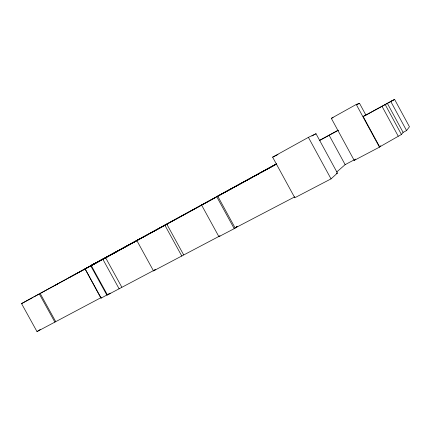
<?xml version="1.0" encoding="UTF-8"?>
<svg xmlns="http://www.w3.org/2000/svg" width="431" height="431" viewBox="0 0 431 431"><rect width="100%" height="100%" fill="white"/><g stroke="black" fill="none" stroke-linecap="round" stroke-linejoin="round"><path stroke-width="0.65" d="M406.568 130.555L409.45 126.779L394.591 99.405L363.155 116.515L379.668 146.896L401.433 134.472L403.098 132.382L406.568 130.555L390.761 101.441M363.155 116.515L365.887 115.055L359.492 103.289L356.254 104.453L331.326 118.342L354.217 160.413L379.458 147.143L380.654 145.791M354.217 160.413L355.618 159.066M331.024 178.876L337.435 173.068L316.009 133.729L308.407 137.36L272.634 157.164L294.793 197.759L331.024 178.876L308.407 137.36M336.654 172.066L345.139 164.642L354.32 159.809M276.201 164.028L217.698 196.1L235.143 227.977L237.292 226.388M202.721 204.31L201.53 204.957L218.9 236.662L234.222 228.656L237.411 226.297M218.9 236.662L220.004 235.859L153.511 270.889L136.783 240.444L139.03 239.221M153.511 270.889L155.634 269.45L107.443 294.96L91.189 265.437L102.767 259.09L119.15 288.856M54.877 322.129L39.291 293.894L21.55 303.613L37.007 331.595L101.172 297.562M37.007 331.595L40.261 329.467M107.443 294.96L110.266 293.123M101.172 298.101L85.042 268.815L100.816 297.961L101.172 298.101L109.339 293.683M357.143 104.598L359.492 103.289M311.925 135.991L316.009 133.729M232.255 188.196L105.53 257.587L121.779 287.121M93.204 264.413L40.148 293.425L55.696 321.591M93.78 264.095L276.282 164.066M55.734 284.993L57.646 283.943M85.09 268.906L137.112 240.482M142.462 237.513L144.811 236.226L91.189 265.437M274.622 165.041L258.217 173.968M319.414 140.42L338.206 130.2M97.551 262.204L98.683 261.585M99.82 260.965L130.938 243.908M131.272 243.682L146.109 235.595M147.025 235.1L148.199 234.453M149.379 233.807L215.753 197.436M216.836 196.789L252.787 177.087M253.94 176.505L259.861 173.214L233.295 187.625M260.997 172.637L276.287 164.259M319.371 140.651L338.233 130.313M365.563 115.341L394.591 99.405M93.689 264.074L90.688 265.717L106.872 295.106M230.413 189.398L230.946 189.107M191.736 210.538L193.04 209.832M206.309 202.608L206.988 202.236M145.366 235.929L167.988 223.608M69.079 277.634L108.747 255.939M21.55 303.613L32.341 297.735M33.769 296.954L85.279 268.89M86.426 268.265L90.445 266.078M91.275 265.566L116.936 251.585M89.847 266.406L94.788 263.713M95.887 263.115L96.986 262.517M391.493 101.102L393.04 100.283M336.255 173.682L337.435 173.068M235.143 227.977L294.82 196.816M272.634 157.164L277.99 154.535M331.326 118.342L333.077 117.641M216.696 196.644L234.222 228.656M166.743 224.034L183.649 254.85M164.809 225.084L181.834 256.111M329.106 135.189L345.139 164.642M387.324 103.327L403.098 132.382M385.152 104.485L401.433 134.472M381.968 106.231L398.222 136.164M356.254 104.453L379.458 147.143M276.39 164.071L275.21 164.717L276.384 164.082"/></g></svg>
